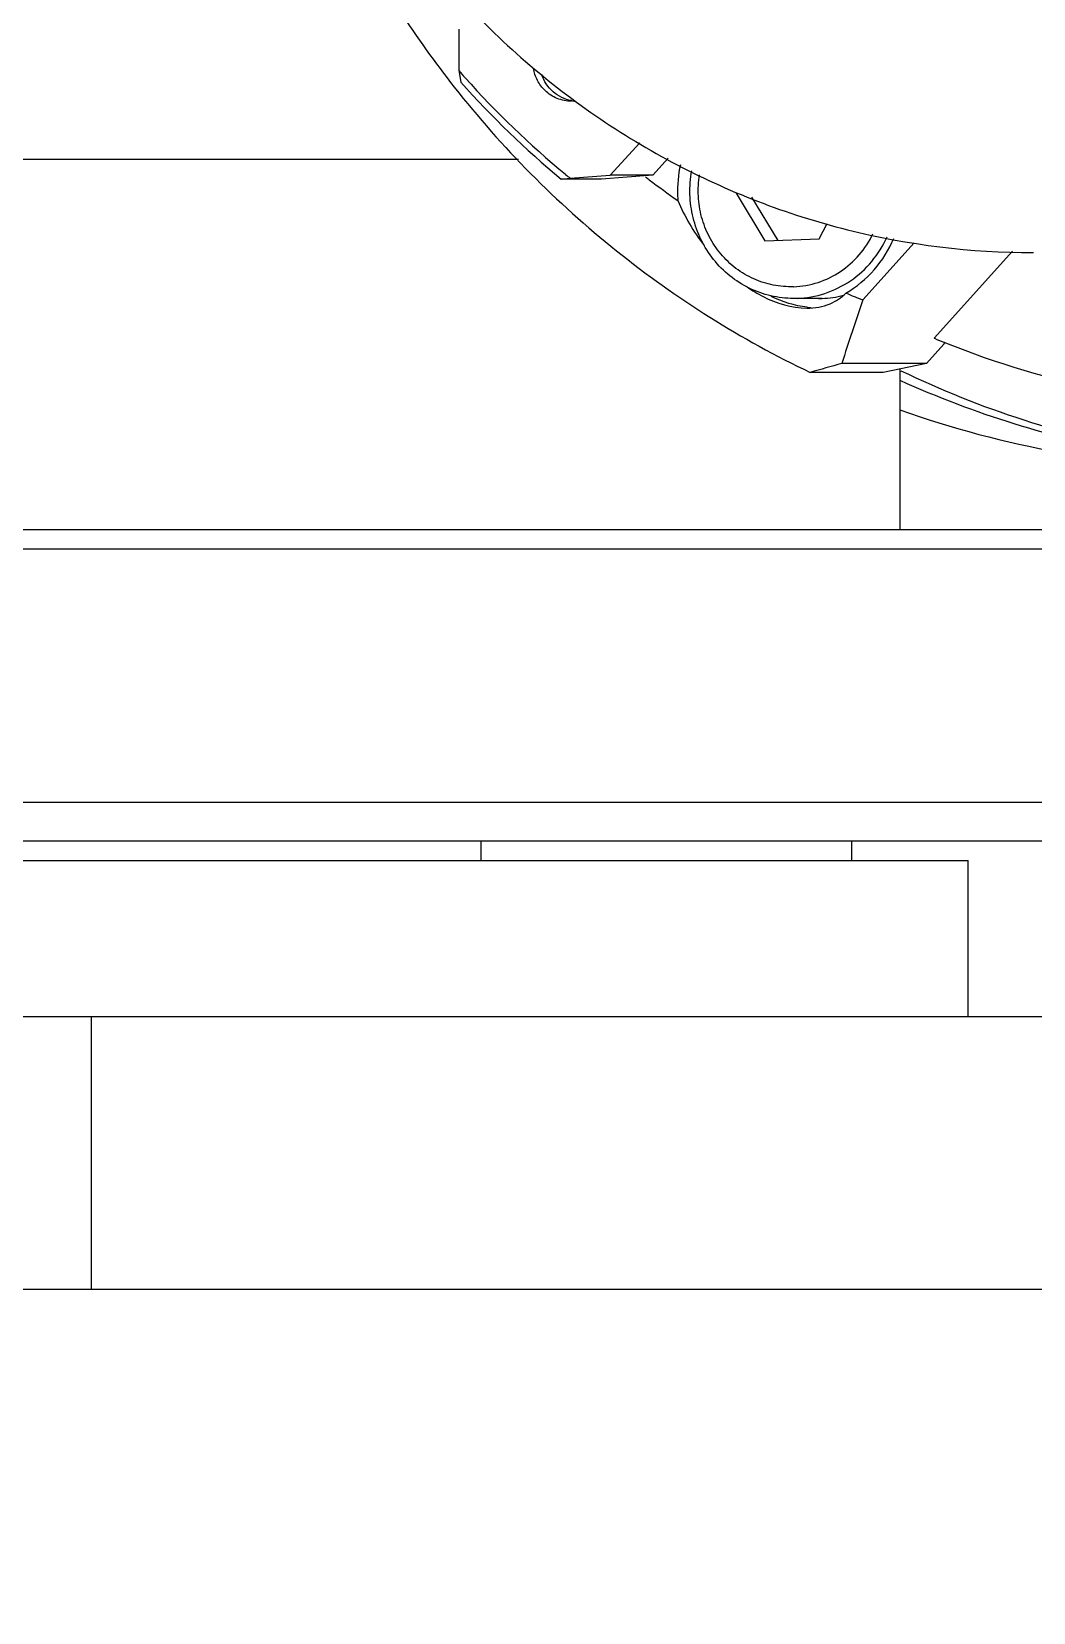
# Model space of a CAD drawing. Header units: millimetres. Extents: x 0 to 841, y 0 to 594.
# Drawn here: x 74.94 to 87.79, y 175.76 to 196.04 of the extents above; entities that cross this region are included whole.
import ezdxf

# ---------------------------------------------------------------- set-up
doc = ezdxf.new("R2010")
doc.units = ezdxf.units.MM
doc.header["$LTSCALE"] = 46.255
doc.layers.get('0').update_dxf_attribs({"linetype": 'CONTINUOUS'})
doc.layers.add('AXIS', color=7, linetype='CONTINUOUS')
doc.layers.add('NOTE', color=7, linetype='CONTINUOUS')
doc.styles.get("Standard").update_dxf_attribs({"font": 'txt', "width": 0.85})
doc.dimstyles.get("Standard").update_dxf_attribs({"dimtxt": 3.5, "dimasz": 3.5, "dimexe": 1.5, "dimexo": 1, "dimtad": 1, "dimtxsty": 'STANDARD', "dimcen": 0.09, "dimadec": 0, "dimazin": 0, "dimtol": 1, "dimtp": 0.01, "dimtm": 0.01, "dimtfac": 1, "dimtofl": 0, "dimtmove": 0, "dimatfit": 3, "dimfxl": 1, "dimtolj": 1, "dimarcsym": 0})

msp = doc.modelspace()

# ---------------------------------------------------------------- linework, layer by layer
at = {"color": 7, "linetype": 'CONTINUOUS'}
for p, q in [((80.416, 196.073), (80.415, 195.541)), ((80.415, 195.541), (80.441, 195.393)), ((81.861, 195.155), (81.86, 195.155)), ((82.736, 194.616), (82.359, 194.198)), ((67.458, 194.405), (81.182, 194.405)), ((83.102, 194.419), (82.903, 194.198)), ((81.73, 194.149), (81.846, 194.159)), ((82.247, 194.149), (81.73, 194.149)), ((81.846, 194.159), (82.359, 194.198)), ((82.903, 194.198), (82.247, 194.149)), ((82.903, 194.198), (82.359, 194.198)), ((83.973, 193.967), (84.343, 193.355)), ((84.172, 193.918), (84.507, 193.361)), ((85.039, 193.381), (85.141, 193.577)), ((84.343, 193.355), (85.039, 193.381)), ((85.598, 192.599), (86.257, 193.331)), ((87.52, 193.225), (86.514, 192.107)), ((84.755, 192.618), (84.709, 192.618)), ((85.03, 192.618), (84.755, 192.618)), ((85.077, 192.618), (85.03, 192.618)), ((86.637, 192.029), (86.415, 191.782)), ((86.637, 192.029), (86.656, 192.062)), ((85.86, 191.669), (84.923, 191.669)), ((86.415, 191.782), (85.329, 191.782)), ((86.415, 191.782), (85.86, 191.669)), ((57.201, 189.655), (96.701, 189.655)), ((56.951, 189.405), (96.951, 189.405)), ((60.642, 186.155), (95.258, 186.155)), ((94.918, 185.655), (56.451, 185.655)), ((85.452, 185.655), (85.452, 185.405)), ((60.701, 183.405), (94.215, 183.405)), ((75.701, 183.405), (75.701, 179.905)), ((65.701, 179.905), (94.775, 179.905))]:
    msp.add_line(p, q, dxfattribs=at)
for centre, radius, start, end in [((90.816, 203.563), 13.311, 207.8809, 218.2136), ((89.439, 203.449), 11.999, 221.2321, 221.8274), ((89.412, 203.397), 12.023, 221.7356, 230.2809), ((89.383, 203.398), 11.923, 221.8218, 230.4076), ((81.946, 195.628), 0.48, 259.7898, 266.043), ((89.304, 203.307), 11.803, 230.4243, 230.812), ((89.698, 203.062), 11.238, 247.4148, 248.6022), ((85.03, 193.908), 1.29, 270.0001, 272.0704), ((85.03, 193.914), 1.297, 272.093, 284.2766), ((85.03, 193.907), 1.29, 272.0941, 284.3812), ((212.159, 150.42), 133.405, 161.56829, 161.93771), ((107.501, 111.622), 83.17, 105.46166, 105.75152), ((91.511, 202.952), 12.5, 244.2852, 259.8504), ((91.237, 202.943), 12.491, 245.5921, 259.9479), ((90.291, 202.909), 12.455, 250.201, 259.9627)]:
    msp.add_arc(centre, radius, start, end, dxfattribs=at)
for points, knots in [([(79.536, 197.598), (80, 196.926), (81.086, 195.691), (83.097, 194.284), (85.372, 193.404), (86.985, 193.205), (87.786, 193.205)], [0, 0, 0, 0, 0.252616, 0.503187, 0.752071, 1, 1, 1, 1]), ([(80.357, 195.329), (80.967, 194.555), (82.361, 193.145), (84.04, 192.09), (84.923, 191.669)], [0, 0, 0, 0, 0.501908, 1, 1, 1, 1]), ([(81.86, 195.155), (81.817, 195.163), (81.733, 195.191), (81.622, 195.265), (81.533, 195.367), (81.493, 195.448), (81.479, 195.49)], [0, 0, 0, 0, 0.247023, 0.495818, 0.746855, 1, 1, 1, 1]), ([(84.709, 192.618), (84.611, 192.618), (84.416, 192.64), (84.137, 192.739), (83.886, 192.899), (83.675, 193.112), (83.514, 193.367), (83.411, 193.652), (83.37, 193.953), (83.386, 194.156), (83.405, 194.255)], [0, 0, 0, 0, 0.122671, 0.245723, 0.369519, 0.494235, 0.619874, 0.746269, 0.873108, 1, 1, 1, 1]), ([(84.711, 192.768), (84.624, 192.765), (84.447, 192.779), (84.194, 192.86), (83.965, 192.996), (83.77, 193.182), (83.62, 193.407), (83.521, 193.66), (83.479, 193.93), (83.489, 194.112), (83.504, 194.202)], [0, 0, 0, 0, 0.122695, 0.245733, 0.369483, 0.494145, 0.619749, 0.746143, 0.873024, 1, 1, 1, 1]), ([(84.711, 192.768), (84.817, 192.772), (85.029, 192.81), (85.319, 192.951), (85.563, 193.167), (85.682, 193.349), (85.729, 193.447)], [0, 0, 0, 0, 0.247372, 0.496065, 0.746886, 1, 1, 1, 1]), ([(84.755, 192.618), (84.876, 192.623), (85.119, 192.666), (85.45, 192.831), (85.726, 193.082), (85.859, 193.294), (85.91, 193.406)], [0, 0, 0, 0, 0.247298, 0.495965, 0.746819, 1, 1, 1, 1])]:
    msp.add_open_spline(points, degree=3, knots=knots, dxfattribs=at)
at = {"layer": 'AXIS', "color": 7, "linetype": 'CONTINUOUS'}
for p, q in [((86.518, 192.105), (86.514, 192.107)), ((86.658, 192.048), (86.647, 192.052)), ((86.076, 189.655), (86.076, 191.713)), ((80.701, 185.405), (80.701, 185.655)), ((66.951, 185.405), (86.951, 185.405)), ((86.951, 183.405), (86.951, 185.405))]:
    msp.add_line(p, q, dxfattribs=at)
for centre, radius, start, end in [((84.778, 193.992), 1.557, 167.3504, 181.9091), ((89.837, 203.299), 11.514, 232.3835, 232.6933), ((89.814, 203.269), 11.476, 232.6922, 234.9599), ((84.774, 193.993), 1.553, 181.9319, 184.4161), ((85.72, 194.944), 2.715, 203.2325, 217.3427), ((85.058, 193.89), 1.397, 262.8179, 264.9034), ((91.061, 203.035), 11.836, 247.4254, 248.1019), ((91.038, 202.973), 11.77, 248.1568, 258.5187)]:
    msp.add_arc(centre, radius, start, end, dxfattribs=at)
for points, knots in [([(81.523, 195.285), (81.484, 195.323), (81.417, 195.412), (81.382, 195.516), (81.373, 195.57)], [0, 0, 0, 0, 0.497784, 1, 1, 1, 1]), ([(81.86, 195.148), (81.799, 195.148), (81.674, 195.172), (81.567, 195.242), (81.523, 195.285)], [0, 0, 0, 0, 0.497725, 1, 1, 1, 1]), ([(85.382, 192.686), (85.517, 192.765), (85.764, 192.97), (85.934, 193.242), (85.996, 193.388)], [0, 0, 0, 0, 0.497312, 1, 1, 1, 1]), ([(84.113, 192.765), (84.179, 192.72), (84.413, 192.579), (84.687, 192.493), (84.88, 192.493)], [0, 0, 0, 0, 0.293824, 1, 1, 1, 1]), ([(84.88, 192.493), (84.982, 192.493), (85.168, 192.524), (85.324, 192.628), (85.382, 192.686)], [0, 0, 0, 0, 0.553304, 1, 1, 1, 1])]:
    msp.add_open_spline(points, degree=3, knots=knots, dxfattribs=at)
msp.add_open_spline([(84.883, 192.504), (84.724, 192.524), (84.567, 192.572), (84.424, 192.644)], degree=3, dxfattribs=at)

# ---------------------------------------------------------------- leaders
at = {"layer": 'NOTE', "color": 2, "linetype": 'CONTINUOUS'}
for points in [[(60.485, 209.727), (73.125, 151.168), (79.125, 151.168)], [(86.866, 204.284), (111.045, 160.569), (117.045, 160.569)]]:
    msp.add_leader(points, dimstyle='STANDARD', override={"dimtad": 0, "dimldrblk": 'DOT'}, dxfattribs=at)

doc.saveas('drawing.dxf')
